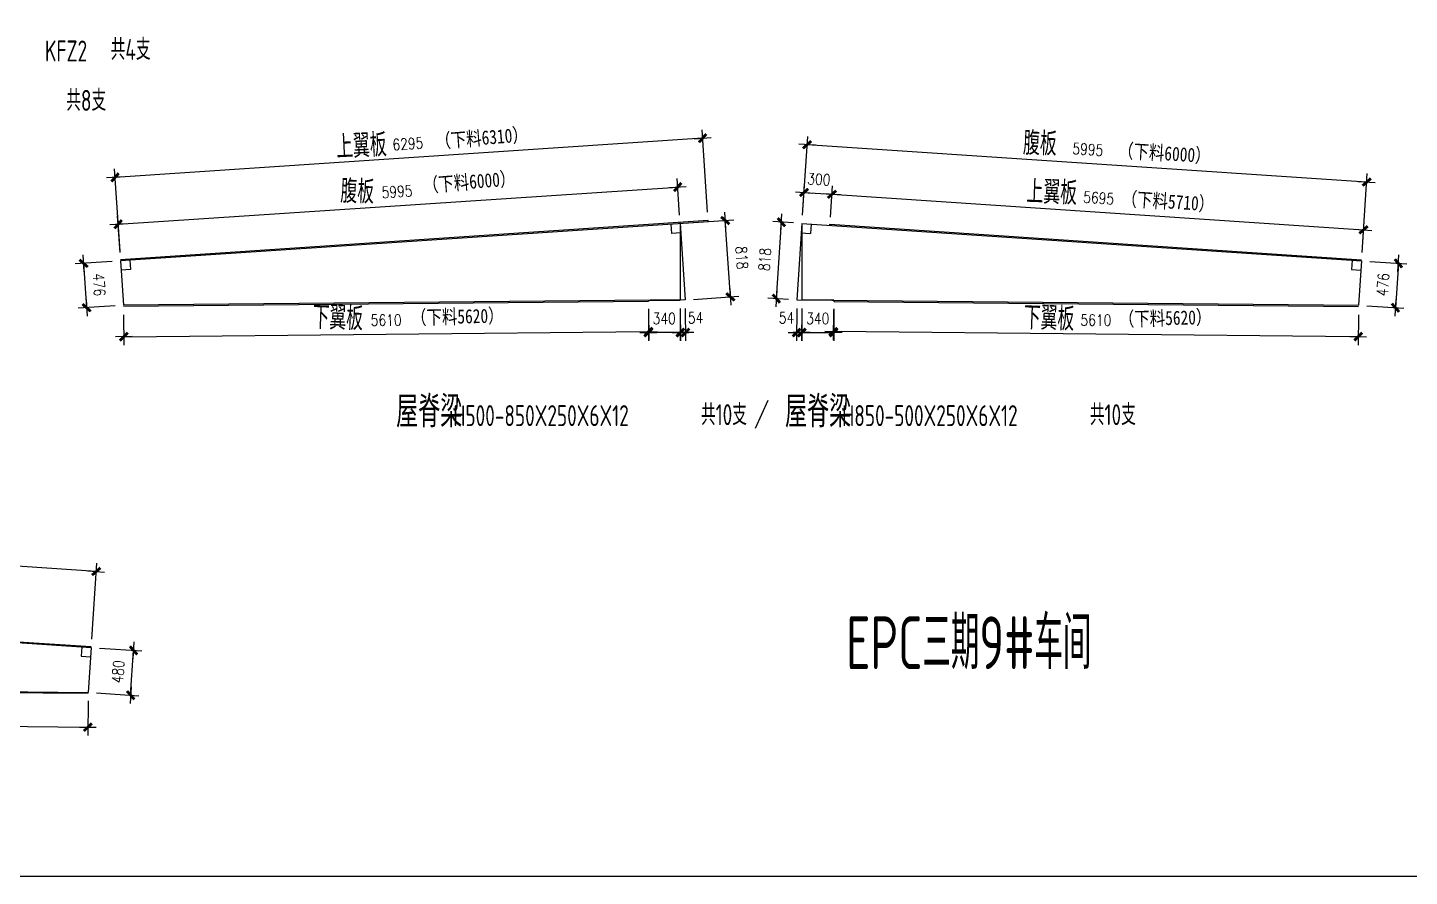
# Model space of a CAD drawing. Header units: millimetres. Extents: x 2451220 to 4527627, y -5186613 to -1639140.
# Drawn here: x 2531087 to 2545857, y -1719655 to -1710586 of the extents above; entities that cross this region are included whole.
import ezdxf

# ---------------------------------------------------------------- set-up
doc = ezdxf.new("R2010")
doc.units = ezdxf.units.MM
doc.header["$LTSCALE"] = 1000
doc.header["$PDMODE"] = 34
doc.linetypes.add('CENTER', pattern=[50.8, 31.75, -6.35, 6.35, -6.35])
doc.layers.add('轴线层', color=1, linetype='CENTER', lineweight=15)
doc.layers.add('钢架', color=7, linetype='Continuous', lineweight=25)
doc.styles.add('-宋体', font='', dxfattribs={"width": 0.8})
doc.styles.add('DIM_FONT', font='simplex.shx', dxfattribs={"width": 0.8, "bigfont": 'hztxt.shx'})
doc.styles.add('hz', font='gbenor.shx', dxfattribs={"width": 0.75, "height": 100, "bigfont": 'gbcbig.shx'})
doc.styles.get("Standard").update_dxf_attribs({"font": 'txt', "bigfont": 'gbcbig.shx'})
doc.styles.add('TSSD_Label', font='Tssdeng.shx', dxfattribs={"width": 0.7, "bigfont": 'hztxt.shx'})
doc.styles.get('-宋体').set_extended_font_data('SimSun')
doc.dimstyles.new('WGH(1)', dxfattribs={"dimscale": 1.2, "dimtxt": 100, "dimasz": 0.5, "dimexe": 75, "dimexo": 75, "dimgap": 75, "dimtad": 1, "dimdec": 0, "dimzin": 0, "dimdsep": 46, "dimtxsty": 'DIM_FONT', "dimblk1": '_DIMX', "dimblk2": '_DIMX', "dimsah": 1, "dimcen": 0.09, "dimclrd": 3, "dimclre": 3, "dimclrt": 7, "dimadec": 0, "dimazin": 0, "dimtfac": 1, "dimtdec": 0, "dimtix": 1, "dimtmove": 2, "dimatfit": 3, "dimldrblk": '_DIMX', "dimfxl": 1, "dimtolj": 1, "dimtzin": 0, "dimarcsym": 0})

# ---------------------------------------------------------------- blocks, each defined once
blk = doc.blocks.new('_DIMX')
blk.add_line((-150, 0), (150, 0))
at = {"const_width": 50}
blk.add_lwpolyline([(-70, -70), (70, 70)], dxfattribs=at)
blk = doc.blocks.new('*D1184')
at = {"color": 3, "lineweight": -2}
for p, q in [((2531856, -1717216), (2532309, -1717246)), ((2532188, -1717718), (2532219, -1717240)), ((2531824, -1717695), (2532277, -1717725))]:
    blk.add_line(p, q, dxfattribs=at)
at = {"layer": 'Defpoints', "color": 0}
for p in [(2531766, -1717210), (2532219, -1717240), (2531734, -1717689)]:
    blk.add_point(p, dxfattribs=at)
at = {"color": 3, "lineweight": -2, "xscale": 0.6, "yscale": 0.6, "zscale": 0.6}
for p, rotation in [((2532219, -1717240), 86.18592516568745), ((2532188, -1717719), 266.1859251656875)]:
    blk.add_blockref('_DIMX', p, dxfattribs=dict(at, rotation=rotation))
at = {"color": 7, "insert": (2532054, -1717469), "char_height": 120, "attachment_point": 5, "rotation": 86.1859, "style": 'DIM_FONT'}
blk.add_mtext('\\A1;480', dxfattribs=at)
blk = doc.blocks.new('*D1185')
at = {"color": 3, "lineweight": -2}
for p, q in [((2526124, -1717723), (2526120, -1718095)), ((2531733, -1717779), (2531729, -1718151)), ((2526121, -1718005), (2531730, -1718061))]:
    blk.add_line(p, q, dxfattribs=at)
at = {"layer": 'Defpoints', "color": 0}
for p in [(2526125, -1717633), (2531734, -1717689), (2531730, -1718061)]:
    blk.add_point(p, dxfattribs=at)
at = {"color": 3, "lineweight": -2, "xscale": 0.6, "yscale": 0.6, "zscale": 0.6}
for p, rotation in [((2526121, -1718005), 179.4310811911535), ((2531730, -1718061), 359.4310811911536)]:
    blk.add_blockref('_DIMX', p, dxfattribs=dict(at, rotation=rotation))
at = {"color": 7, "insert": (2528927, -1717883), "char_height": 120, "attachment_point": 5, "rotation": 359.4311, "style": 'DIM_FONT'}
blk.add_mtext('\\A1;5610', dxfattribs=at)
blk = doc.blocks.new('*D1189')
at = {"color": 3, "lineweight": -2}
for p, q in [((2525791, -1716721), (2525845, -1715908)), ((2531820, -1716397), (2525839, -1715998)), ((2531772, -1717120), (2531826, -1716307))]:
    blk.add_line(p, q, dxfattribs=at)
at = {"layer": 'Defpoints', "color": 0}
for p in [(2525839, -1715998), (2525785, -1716811), (2531766, -1717210)]:
    blk.add_point(p, dxfattribs=at)
at = {"color": 3, "lineweight": -2, "xscale": 0.6, "yscale": 0.6, "zscale": 0.6}
for p, rotation in [((2525839, -1715998), 176.1859251657058), ((2531820, -1716397), 356.1859251657058)]:
    blk.add_blockref('_DIMX', p, dxfattribs=dict(at, rotation=rotation))
at = {"color": 7, "insert": (2528839, -1716048), "char_height": 120, "attachment_point": 5, "rotation": 356.1859, "style": 'DIM_FONT'}
blk.add_mtext('\\A1;5995', dxfattribs=at)
blk = doc.blocks.new('*D1191')
at = {"color": 3, "lineweight": -2}
for p, q in [((2537722, -1713589), (2537722, -1713934)), ((2538062, -1713589), (2538062, -1713934)), ((2537721, -1713844), (2537720, -1713844)), ((2538062, -1713844), (2537722, -1713844)), ((2538062, -1713844), (2538063, -1713844))]:
    blk.add_line(p, q, dxfattribs=at)
at = {"layer": 'Defpoints', "color": 0}
for p in [(2537722, -1713499), (2538062, -1713499), (2537722, -1713844)]:
    blk.add_point(p, dxfattribs=at)
at = {"color": 3, "lineweight": -2, "xscale": 0.6, "yscale": 0.6, "zscale": 0.6}
blk.add_blockref('_DIMX', (2537722, -1713844), dxfattribs=at)
at = {"color": 3, "lineweight": -2, "xscale": 0.6, "yscale": 0.6, "zscale": 0.6, "rotation": 180}
blk.add_blockref('_DIMX', (2538062, -1713844), dxfattribs=at)
at = {"color": 7, "insert": (2537892, -1713694), "char_height": 120, "attachment_point": 5, "style": 'DIM_FONT'}
blk.add_mtext('\\A1;340', dxfattribs=at)
blk = doc.blocks.new('*D1192')
at = {"color": 3, "lineweight": -2}
for p, q in [((2531991, -1713084), (2531595, -1713111)), ((2531685, -1713105), (2531717, -1713579)), ((2532022, -1713559), (2531627, -1713585))]:
    blk.add_line(p, q, dxfattribs=at)
at = {"layer": 'Defpoints', "color": 0}
for p in [(2532080, -1713078), (2531717, -1713579), (2532112, -1713553)]:
    blk.add_point(p, dxfattribs=at)
at = {"color": 3, "lineweight": -2, "xscale": 0.6, "yscale": 0.6, "zscale": 0.6}
for p, rotation in [((2531685, -1713105), 93.8140748343463), ((2531717, -1713579), 273.8140748343463)]:
    blk.add_blockref('_DIMX', p, dxfattribs=dict(at, rotation=rotation))
at = {"color": 7, "insert": (2531850, -1713332), "char_height": 120, "attachment_point": 5, "rotation": 273.8141, "style": 'DIM_FONT'}
blk.add_mtext('\\A1;476', dxfattribs=at)
blk = doc.blocks.new('*D1193')
at = {"color": 3, "lineweight": -2}
for p, q in [((2532055, -1712687), (2538035, -1712289)), ((2538056, -1712590), (2538030, -1712199)), ((2532074, -1712988), (2532048, -1712598))]:
    blk.add_line(p, q, dxfattribs=at)
at = {"layer": 'Defpoints', "color": 0}
for p in [(2538036, -1712289), (2538062, -1712679), (2532080, -1713078)]:
    blk.add_point(p, dxfattribs=at)
at = {"color": 3, "lineweight": -2, "xscale": 0.6, "yscale": 0.6, "zscale": 0.6}
for p, rotation in [((2538036, -1712289), 3.814074834218713), ((2532054, -1712687), 183.8140748342187)]:
    blk.add_blockref('_DIMX', p, dxfattribs=dict(at, rotation=rotation))
at = {"color": 7, "insert": (2535035, -1712338), "char_height": 120, "attachment_point": 5, "rotation": 3.8141, "style": 'DIM_FONT'}
blk.add_mtext('\\A1;5995', dxfattribs=at)
blk = doc.blocks.new('*D1194')
at = {"color": 3, "lineweight": -2}
for p, q in [((2538354, -1712558), (2538296, -1711678)), ((2538301, -1711768), (2532022, -1712186)), ((2532074, -1712976), (2532015, -1712096))]:
    blk.add_line(p, q, dxfattribs=at)
at = {"layer": 'Defpoints', "color": 0}
for p in [(2532021, -1712186), (2538360, -1712648), (2532080, -1713066)]:
    blk.add_point(p, dxfattribs=at)
at = {"color": 3, "lineweight": -2, "xscale": 0.6, "yscale": 0.6, "zscale": 0.6}
for p, rotation in [((2538302, -1711767), 3.814074834279939), ((2532021, -1712186), 183.8140748342799)]:
    blk.add_blockref('_DIMX', p, dxfattribs=dict(at, rotation=rotation))
at = {"color": 7, "insert": (2535151, -1711827), "char_height": 120, "attachment_point": 5, "rotation": 3.8141, "style": 'DIM_FONT'}
blk.add_mtext('\\A1;6295', dxfattribs=at)
blk = doc.blocks.new('*D1195')
at = {"color": 3, "lineweight": -2}
for p, q in [((2537722, -1713601), (2537726, -1713924)), ((2532113, -1713655), (2532116, -1713978)), ((2532116, -1713888), (2537724, -1713834))]:
    blk.add_line(p, q, dxfattribs=at)
at = {"layer": 'Defpoints', "color": 0}
for p in [(2532112, -1713565), (2537722, -1713511), (2537725, -1713834)]:
    blk.add_point(p, dxfattribs=at)
at = {"color": 3, "lineweight": -2, "xscale": 0.6, "yscale": 0.6, "zscale": 0.6}
for p, rotation in [((2537725, -1713834), 0.5485000773670705), ((2532115, -1713888), 180.548500077367)]:
    blk.add_blockref('_DIMX', p, dxfattribs=dict(at, rotation=rotation))
at = {"color": 7, "insert": (2534919, -1713711), "char_height": 120, "attachment_point": 5, "rotation": 0.5485, "style": 'DIM_FONT'}
blk.add_mtext('\\A1;5610', dxfattribs=at)
blk = doc.blocks.new('*D1196')
at = {"color": 3, "lineweight": -2}
for p, q in [((2538151, -1712673), (2538634, -1712641)), ((2538599, -1713463), (2538544, -1712648)), ((2538206, -1713490), (2538689, -1713457))]:
    blk.add_line(p, q, dxfattribs=at)
at = {"layer": 'Defpoints', "color": 0}
for p in [(2538062, -1712679), (2538544, -1712647), (2538116, -1713496)]:
    blk.add_point(p, dxfattribs=at)
at = {"color": 3, "lineweight": -2, "xscale": 0.6, "yscale": 0.6, "zscale": 0.6}
for p, rotation in [((2538544, -1712647), 93.81407483436631), ((2538599, -1713463), 273.8140748343663)]:
    blk.add_blockref('_DIMX', p, dxfattribs=dict(at, rotation=rotation))
at = {"color": 7, "insert": (2538721, -1713045), "char_height": 120, "attachment_point": 5, "rotation": 273.8141, "style": 'DIM_FONT'}
blk.add_mtext('\\A1;818', dxfattribs=at)
blk = doc.blocks.new('*D1197')
at = {"color": 3, "lineweight": -2}
for p, q in [((2538062, -1713586), (2538066, -1713934)), ((2538117, -1713586), (2538120, -1713934)), ((2538064, -1713844), (2538064, -1713844)), ((2538065, -1713844), (2538119, -1713844)), ((2538120, -1713844), (2538121, -1713844))]:
    blk.add_line(p, q, dxfattribs=at)
at = {"layer": 'Defpoints', "color": 0}
for p in [(2538062, -1713496), (2538116, -1713496), (2538119, -1713844)]:
    blk.add_point(p, dxfattribs=at)
at = {"color": 3, "lineweight": -2, "xscale": 0.6, "yscale": 0.6, "zscale": 0.6}
for p, rotation in [((2538065, -1713844), 0.5485000771338555), ((2538119, -1713844), 180.5485000771339)]:
    blk.add_blockref('_DIMX', p, dxfattribs=dict(at, rotation=rotation))
at = {"color": 7, "insert": (2538226, -1713686), "char_height": 120, "attachment_point": 5, "rotation": 0.5485, "style": 'DIM_FONT'}
blk.add_mtext('\\A1;54', dxfattribs=at)
blk = doc.blocks.new('*D1198')
at = {"color": 3, "lineweight": -2}
for p, q in [((2539363, -1713589), (2539363, -1713934)), ((2539703, -1713589), (2539703, -1713934)), ((2539363, -1713844), (2539362, -1713844)), ((2539363, -1713844), (2539703, -1713844)), ((2539704, -1713844), (2539705, -1713844))]:
    blk.add_line(p, q, dxfattribs=at)
at = {"layer": 'Defpoints', "color": 0}
for p in [(2539363, -1713499), (2539703, -1713499), (2539703, -1713844)]:
    blk.add_point(p, dxfattribs=at)
at = {"color": 3, "lineweight": -2, "xscale": 0.6, "yscale": 0.6, "zscale": 0.6}
blk.add_blockref('_DIMX', (2539363, -1713844), dxfattribs=at)
at = {"color": 3, "lineweight": -2, "xscale": 0.6, "yscale": 0.6, "zscale": 0.6, "rotation": 180}
blk.add_blockref('_DIMX', (2539703, -1713844), dxfattribs=at)
at = {"color": 7, "insert": (2539533, -1713694), "char_height": 120, "attachment_point": 5, "style": 'DIM_FONT'}
blk.add_mtext('\\A1;340', dxfattribs=at)
blk = doc.blocks.new('*D1199')
at = {"color": 3, "lineweight": -2}
for p, q in [((2545434, -1713084), (2545830, -1713111)), ((2545740, -1713105), (2545708, -1713579)), ((2545403, -1713559), (2545798, -1713585))]:
    blk.add_line(p, q, dxfattribs=at)
at = {"layer": 'Defpoints', "color": 0}
for p in [(2545345, -1713078), (2545313, -1713553), (2545708, -1713579)]:
    blk.add_point(p, dxfattribs=at)
at = {"color": 3, "lineweight": -2, "xscale": 0.6, "yscale": 0.6, "zscale": 0.6}
for p, rotation in [((2545740, -1713105), 86.18592516565371), ((2545708, -1713579), 266.1859251656537)]:
    blk.add_blockref('_DIMX', p, dxfattribs=dict(at, rotation=rotation))
at = {"color": 7, "insert": (2545575, -1713332), "char_height": 120, "attachment_point": 5, "rotation": 86.1859, "style": 'DIM_FONT'}
blk.add_mtext('\\A1;476', dxfattribs=at)
blk = doc.blocks.new('*D1200')
at = {"color": 3, "lineweight": -2}
for p, q in [((2539702, -1713601), (2539699, -1713924)), ((2545312, -1713655), (2545309, -1713978)), ((2545309, -1713888), (2539701, -1713834))]:
    blk.add_line(p, q, dxfattribs=at)
at = {"layer": 'Defpoints', "color": 0}
for p in [(2539703, -1713511), (2545313, -1713565), (2539700, -1713834)]:
    blk.add_point(p, dxfattribs=at)
at = {"color": 3, "lineweight": -2, "xscale": 0.6, "yscale": 0.6, "zscale": 0.6}
for p, rotation in [((2539700, -1713834), 179.4514999226329), ((2545310, -1713888), 359.451499922633)]:
    blk.add_blockref('_DIMX', p, dxfattribs=dict(at, rotation=rotation))
at = {"color": 7, "insert": (2542506, -1713711), "char_height": 120, "attachment_point": 5, "rotation": 359.4515, "style": 'DIM_FONT'}
blk.add_mtext('\\A1;5610', dxfattribs=at)
blk = doc.blocks.new('*D1201')
at = {"color": 3, "lineweight": -2}
for p, q in [((2539308, -1713586), (2539305, -1713934)), ((2539362, -1713586), (2539359, -1713934)), ((2539305, -1713844), (2539304, -1713844)), ((2539360, -1713844), (2539306, -1713844)), ((2539361, -1713844), (2539361, -1713844))]:
    blk.add_line(p, q, dxfattribs=at)
at = {"layer": 'Defpoints', "color": 0}
for p in [(2539309, -1713496), (2539363, -1713496), (2539306, -1713844)]:
    blk.add_point(p, dxfattribs=at)
at = {"color": 3, "lineweight": -2, "xscale": 0.6, "yscale": 0.6, "zscale": 0.6}
for p, rotation in [((2539306, -1713844), 359.4514999228661), ((2539360, -1713844), 179.4514999228661)]:
    blk.add_blockref('_DIMX', p, dxfattribs=dict(at, rotation=rotation))
at = {"color": 7, "insert": (2539199, -1713686), "char_height": 120, "attachment_point": 5, "rotation": 359.4515, "style": 'DIM_FONT'}
blk.add_mtext('\\A1;54', dxfattribs=at)
blk = doc.blocks.new('*D1202')
at = {"color": 3, "lineweight": -2}
for p, q in [((2539369, -1712590), (2539392, -1712257)), ((2539669, -1712610), (2539691, -1712277)), ((2539385, -1712347), (2539384, -1712347)), ((2539386, -1712347), (2539685, -1712367)), ((2539685, -1712367), (2539686, -1712367))]:
    blk.add_line(p, q, dxfattribs=at)
at = {"layer": 'Defpoints', "color": 0}
for p in [(2539685, -1712367), (2539363, -1712679), (2539663, -1712699)]:
    blk.add_point(p, dxfattribs=at)
at = {"color": 3, "lineweight": -2, "xscale": 0.6, "yscale": 0.6, "zscale": 0.6}
for p, rotation in [((2539386, -1712347), 356.185925167159), ((2539685, -1712367), 176.185925167159)]:
    blk.add_blockref('_DIMX', p, dxfattribs=dict(at, rotation=rotation))
at = {"color": 7, "insert": (2539545, -1712207), "char_height": 120, "attachment_point": 5, "rotation": 356.1859, "style": 'DIM_FONT'}
blk.add_mtext('\\A1;300', dxfattribs=at)
blk = doc.blocks.new('*D1203')
at = {"color": 3, "lineweight": -2}
for p, q in [((2539669, -1712610), (2539691, -1712277)), ((2539685, -1712367), (2545366, -1712745)), ((2545351, -1712988), (2545373, -1712656))]:
    blk.add_line(p, q, dxfattribs=at)
at = {"layer": 'Defpoints', "color": 0}
for p in [(2539663, -1712699), (2545367, -1712746), (2545345, -1713078)]:
    blk.add_point(p, dxfattribs=at)
at = {"color": 3, "lineweight": -2, "xscale": 0.6, "yscale": 0.6, "zscale": 0.6}
for p, rotation in [((2539685, -1712367), 176.1859251763582), ((2545367, -1712746), 356.1859251763582)]:
    blk.add_blockref('_DIMX', p, dxfattribs=dict(at, rotation=rotation))
at = {"color": 7, "insert": (2542536, -1712406), "char_height": 120, "attachment_point": 5, "rotation": 356.1859, "style": 'DIM_FONT'}
blk.add_mtext('\\A1;5695', dxfattribs=at)
blk = doc.blocks.new('*D1204')
at = {"color": 3, "lineweight": -2}
for p, q in [((2539369, -1712590), (2539425, -1711748)), ((2545400, -1712236), (2539420, -1711837)), ((2545351, -1712988), (2545407, -1712146))]:
    blk.add_line(p, q, dxfattribs=at)
at = {"layer": 'Defpoints', "color": 0}
for p in [(2539419, -1711837), (2539363, -1712679), (2545345, -1713078)]:
    blk.add_point(p, dxfattribs=at)
at = {"color": 3, "lineweight": -2, "xscale": 0.6, "yscale": 0.6, "zscale": 0.6}
for p, rotation in [((2539419, -1711837), 176.1859251657235), ((2545401, -1712236), 356.1859251657236)]:
    blk.add_blockref('_DIMX', p, dxfattribs=dict(at, rotation=rotation))
at = {"color": 7, "insert": (2542420, -1711887), "char_height": 120, "attachment_point": 5, "rotation": 356.1859, "style": 'DIM_FONT'}
blk.add_mtext('\\A1;5995', dxfattribs=at)
blk = doc.blocks.new('*D1205')
at = {"color": 3, "lineweight": -2}
for p, q in [((2539274, -1712673), (2539054, -1712659)), ((2539090, -1713480), (2539144, -1712665)), ((2539219, -1713490), (2539000, -1713475))]:
    blk.add_line(p, q, dxfattribs=at)
at = {"layer": 'Defpoints', "color": 0}
for p in [(2539144, -1712665), (2539363, -1712679), (2539309, -1713496)]:
    blk.add_point(p, dxfattribs=at)
at = {"color": 3, "lineweight": -2, "xscale": 0.6, "yscale": 0.6, "zscale": 0.6}
for p, rotation in [((2539144, -1712665), 86.18592516563372), ((2539090, -1713481), 266.1859251656337)]:
    blk.add_blockref('_DIMX', p, dxfattribs=dict(at, rotation=rotation))
at = {"color": 7, "insert": (2538967, -1713063), "char_height": 120, "attachment_point": 5, "rotation": 86.1859, "style": 'DIM_FONT'}
blk.add_mtext('\\A1;818', dxfattribs=at)

msp = doc.modelspace()

# ---------------------------------------------------------------- linework, layer by layer
for p, q in [((2538360.2, -1712647.5), (2532079.6, -1713066.2)), ((2538361, -1712659.5), (2532080.4, -1713078.2)), ((2537961.9, -1712686.1), (2537968.5, -1712785.9)), ((2538061.6, -1712679.4), (2538060.8, -1712667.5)), ((2538061.6, -1712679.4), (2538061.6, -1713499.4)), ((2538061.6, -1712679.4), (2538116, -1713495.6)), ((2538361, -1712659.5), (2538360.2, -1712647.5)), ((2539363.4, -1712679.4), (2539308.9, -1713495.6)), ((2539363.4, -1712679.4), (2545344.6, -1713078.2)), ((2539363.4, -1712679.4), (2539363.4, -1713499.4)), ((2539463.1, -1712686.1), (2539456.5, -1712785.9)), ((2539662.7, -1712699.4), (2539663.5, -1712687.4)), ((2539663.5, -1712687.4), (2545345.4, -1713066.2)), ((2538068.3, -1712779.2), (2537968.5, -1712785.9)), ((2539356.7, -1712779.2), (2539456.5, -1712785.9)), ((2532080.4, -1713078.2), (2532112.1, -1713553.1)), ((2532186.8, -1713171.3), (2532087, -1713178)), ((2532180.2, -1713071.5), (2532186.8, -1713171.3)), ((2545244.8, -1713071.5), (2545238.2, -1713171.3)), ((2545238.2, -1713171.3), (2545338, -1713178)), ((2545344.6, -1713078.2), (2545312.9, -1713553.1)), ((2538116, -1713495.6), (2532112.1, -1713553.1)), ((2537721.6, -1713511.4), (2532112.2, -1713565.1)), ((2537721.6, -1713499.4), (2537721.7, -1713511.4)), ((2539308.9, -1713495.6), (2545312.9, -1713553.1)), ((2539703.4, -1713499.4), (2539703.2, -1713511.4)), ((2539703.4, -1713511.4), (2545312.8, -1713565.1)), ((2538999.1, -1714569.5), (2538864.7, -1714869.1)), ((2525784.6, -1716810.9), (2531766, -1717209.7)), ((2526084.6, -1716820.9), (2531766.7, -1717199.7)), ((2531666.2, -1717203), (2531659.6, -1717302.8)), ((2531659.6, -1717302.8), (2531759.3, -1717309.4)), ((2531766, -1717209.7), (2531734.1, -1717688.6)), ((2525730.1, -1717629), (2531734.1, -1717688.6)), ((2526124.6, -1717642.9), (2531734, -1717698.6))]:
    msp.add_line(p, q)
at = {"color": 2}
for p, q in [((2537721.6, -1713499.4), (2538061.6, -1713499.4)), ((2539703.4, -1713499.4), (2539363.4, -1713499.4))]:
    msp.add_line(p, q, dxfattribs=at)
msp.add_lwpolyline([(2515890.7, -1697911.1), (2546634.5, -1697911.1), (2546634.5, -1719654.6), (2515890.7, -1719654.6)], close=True)

# ---------------------------------------------------------------- texts
at = {"color": 0, "style": 'TSSD_Label', "width": 0.7}
for s, height, p in [('共4支', 224.35, (2531974.5, -1710931.1)), ('KFZ2', 224.35, (2531271.2, -1710947.6)), ('共8支', 224.35, (2531499.2, -1711475.7)), ('屋脊梁', 336.52, (2535025.7, -1714858.5)), ('屋脊梁', 336.52, (2539182.6, -1714858.5)), ('H500-850X250X6X12', 224.347, (2535636.6, -1714843.9)), ('共10支', 224.35, (2538284.2, -1714833.5)), ('H850-500X250X6X12', 224.347, (2539793.5, -1714843.9)), ('共10支', 224.35, (2542441.2, -1714833.5))]:
    msp.add_text(s, height=height, dxfattribs=at).set_placement(p)
at = {"layer": '轴线层', "color": 0, "linetype": 'ByBlock', "char_height": 250, "width": 1506.743, "attachment_point": 1}
for s, insert, rotation in [('上翼板', (2534378.7, -1711736.4), 2.81792), ('腹板', (2534435.5, -1712206), 357.88284), ('上翼板', (2541769.5, -1712210.5), 357.88284), ('下翼板', (2534137.1, -1713552.3), 357.88284), ('下翼板', (2541740.1, -1713555.9), 357.88284)]:
    msp.add_mtext(s, dxfattribs=dict(at, insert=insert, rotation=rotation))
at = {"layer": '轴线层', "color": 0, "linetype": 'ByBlock', "char_height": 151.2, "attachment_point": 1, "style": '-宋体'}
for s, insert, rotation in [('（下料6310）', (2535439.9, -1711726.6), 4.49828), ('（下料6000）', (2542749.1, -1711819.4), 356.28344), ('（下料6000）', (2535306.7, -1712196.8), 4.49828), ('（下料5710）', (2542787.8, -1712335), 356.28344), ('（下料5620）', (2535183.2, -1713609), 1.37091), ('（下料5620）', (2542749.6, -1713625.2), 1.37091)]:
    msp.add_mtext_dynamic_manual_height_columns(s, width=1506.743, gutter_width=12.5, heights=[336], dxfattribs=dict(at, insert=insert, rotation=rotation)).dxf.set("width", 1205.394)
at = {"layer": '轴线层', "color": 0, "linetype": 'ByBlock', "insert": (2541732.9, -1711692.2), "char_height": 250, "attachment_point": 1, "rotation": 357.88284}
msp.add_mtext_dynamic_manual_height_columns('腹板', width=1506.743, gutter_width=12.5, heights=[336], dxfattribs=at)
at = {"layer": '钢架', "lineweight": 13, "insert": (2539836.8, -1716876.9), "char_height": 563.79, "width": 4092.582, "attachment_point": 1, "style": 'hz'}
msp.add_mtext('EPC三期9#车间', dxfattribs=at)

# ---------------------------------------------------------------- dimensions: what is measured, and where the dimension line sits
for p1, p2, distance, picture, middle in [((2538360.2, -1712647.5), (2532079.6, -1713066.2), -882, '*D1194', (2535151.2, -1711827.2)), ((2545344.603, -1713078.1902), (2539363.3614, -1712679.4407), -843.9232, '*D1204', (2542420.097, -1711887.0937)), ((2539363.4, -1712679.4), (2539662.7, -1712699.4), 333.4, '*D1202', (2539545.2, -1712207.1)), ((2532080.3902, -1713078.1902), (2538061.6318, -1712679.4407), 391.6958, '*D1193', (2535034.9779, -1712338.3194)), ((2538116, -1713495.6), (2538061.6, -1712679.4), -483.7, '*D1196', (2538721.2, -1713045.4)), ((2539308.9, -1713495.6), (2539363.4, -1712679.4), 219.6, '*D1205', (2538967.3, -1713063)), ((2532080.4, -1713078.2), (2532112.1, -1713553.1), -396.3, '*D1192', (2531850.5, -1713332)), ((2545344.6, -1713078.2), (2545312.9, -1713553.1), 396.3, '*D1199', (2545574.5, -1713332)), ((2532112.2, -1713565.1), (2537721.6, -1713511.4), -322.5, '*D1195', (2534918.6, -1713710.8)), ((2545312.8, -1713565.1), (2539703.4, -1713511.4), 322.5, '*D1200', (2542506.4, -1713710.8)), ((2531766, -1717209.7), (2525784.6, -1716810.9), -814.8, '*D1189', (2528839.5, -1716047.6)), ((2531734.1, -1717688.6), (2531766, -1717209.7), -454.5, '*D1184', (2532053.8, -1717469.4)), ((2526124.6, -1717632.9), (2531734.1, -1717688.6), -372.1, '*D1185', (2528927.1, -1717882.8))]:
    dim = msp.add_aligned_dim(p1=p1, p2=p2, distance=distance, dimstyle='WGH(1)')
    dim.commit()
    dim.dimension.update_dxf_attribs({"geometry": picture, "text_midpoint": middle})
for base, p1, p2, angle, picture, middle in [((2545366.8, -1712745.5), (2539662.7, -1712699.4), (2545344.6, -1713078.2), 176.18593, '*D1203', (2542535.8, -1712406.4)), ((2539703.4, -1713844.1), (2539363.4, -1713499.4), (2539703.4, -1713499.4), 180, '*D1198', (2539533.4, -1713694.1))]:
    dim = msp.add_linear_dim(base=base, p1=p1, p2=p2, angle=angle, dimstyle='WGH(1)')
    dim.commit()
    dim.dimension.update_dxf_attribs({"geometry": picture, "text_midpoint": middle})
dim = msp.add_linear_dim(base=(2537721.6, -1713844.1), p1=(2538061.6, -1713499.4), p2=(2537721.6, -1713499.4), dimstyle='WGH(1)')
dim.commit()
dim.dimension.update_dxf_attribs({"geometry": '*D1191', "text_midpoint": (2537891.6, -1713694.1)})
for base, p1, p2, angle, picture, middle in [((2538119.4, -1713843.6), (2538061.6, -1713496.2), (2538116, -1713495.6), 0.5485, '*D1197', (2538225.9, -1713686.2)), ((2539305.6172, -1713843.5868), (2539363.3614, -1713496.1586), (2539308.9482, -1713495.6376), 179.4515, '*D1201', (2539199.1293, -1713686.1661))]:
    dim = msp.add_linear_dim(base=base, p1=p1, p2=p2, angle=angle, dimstyle='WGH(1)')
    dim.commit()
    dim.dimension.update_dxf_attribs({"geometry": picture, "text_midpoint": middle, "dimtype": 161})

doc.saveas('drawing.dxf')
